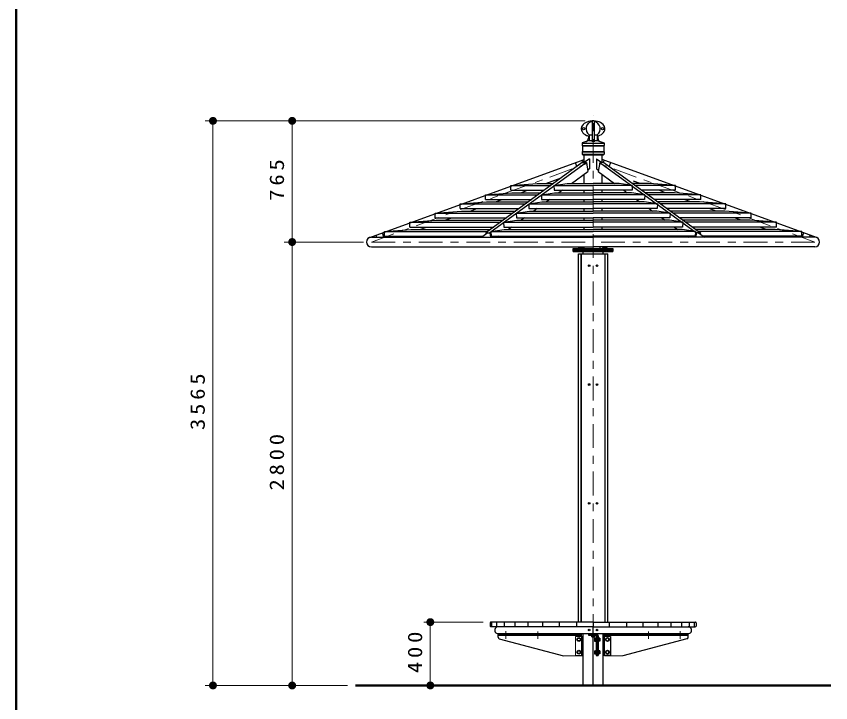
# Model space of a CAD drawing. Units: millimetres on the paper, with parts at other scales. Extents: x -385 to 0, y -5 to 267.
# Drawn here: x -385 to -282.2, y 76.4 to 163.1 of the extents above; entities that cross this region are included whole.
import ezdxf

# ---------------------------------------------------------------- set-up
doc = ezdxf.new("R2010")
doc.units = ezdxf.units.MM
doc.linetypes.add('USER1', pattern=[4.5, 2.5, -2])
doc.linetypes.add('USER2', pattern=[6, 3, -1, 1, -1])
doc.layers.add('LY_1', color=131, linetype='Continuous', lineweight=25)
doc.layers.add('LY_4', color=7, linetype='Continuous', lineweight=13)
doc.styles.add('ＭＳ ゴシック', font='')
doc.styles.get('ＭＳ ゴシック').set_extended_font_data('MS Gothic')

# ---------------------------------------------------------------- blocks, each defined once
blk = doc.blocks.new('filled_dot')
at = {"color": 0, "linetype": 'Continuous', "lineweight": -2, "const_width": 1.25}
blk.add_lwpolyline([(-0.625, 0, 1), (0.625, 0, 1)], format="xyb", close=True, dxfattribs=at)

msp = doc.modelspace()

# ---------------------------------------------------------------- linework, layer by layer
at = {"layer": 'LY_1', "color": 7, "linetype": 'USER2', "lineweight": 13}
for p, q in [((-312.167, 78.554), (-312.167, 150.581)), ((-323.167, 84.442), (-323.167, 85.418)), ((-319.167, 84.442), (-319.167, 85.354)), ((-305.167, 84.442), (-305.167, 85.354)), ((-301.167, 84.442), (-301.167, 85.418))]:
    msp.add_line(p, q, dxfattribs=at)
at = {"layer": 'LY_1', "color": 7, "lineweight": 13}
for p, q in [((-313.167, 149.854), (-361.167, 149.854)), ((-360.167, 78.554), (-360.167, 149.854)), ((-350.167, 134.554), (-350.167, 149.854)), ((-341.167, 134.554), (-351.167, 134.554)), ((-350.167, 78.554), (-350.167, 134.554)), ((-313.993, 133.798), (-313.393, 133.798)), ((-313.993, 133.798), (-313.993, 133.734)), ((-313.933, 133.949), (-313.933, 133.798)), ((-313.693, 133.949), (-313.693, 133.798)), ((-313.453, 133.949), (-313.453, 133.798)), ((-313.393, 133.798), (-313.393, 133.734)), ((-310.993, 133.798), (-310.393, 133.798)), ((-310.993, 133.798), (-310.993, 133.734)), ((-310.933, 133.949), (-310.933, 133.798)), ((-310.693, 133.949), (-310.693, 133.798)), ((-310.453, 133.949), (-310.453, 133.798)), ((-310.393, 133.798), (-310.393, 133.734)), ((-326.067, 86.553), (-333.522, 86.553)), ((-332.722, 78.554), (-332.722, 86.553)), ((-313.617, 84.98), (-324.167, 84.98)), ((-313.617, 84.86), (-324.167, 84.86)), ((-310.717, 84.98), (-300.167, 84.98)), ((-310.717, 84.86), (-300.167, 84.86)), ((-313.617, 82.28), (-315.927, 82.28)), ((-310.717, 82.28), (-308.407, 82.28)), ((-343.167, 78.554), (-361.167, 78.554))]:
    msp.add_line(p, q, dxfattribs=at)
at = {"layer": 'LY_1', "color": 4}
for p, q in [((-312.287, 149.851), (-312.287, 147.198)), ((-312.047, 149.851), (-312.047, 147.198)), ((-312.667, 148.105), (-312.667, 147.354)), ((-312.667, 148.105), (-312.287, 148.105)), ((-312.047, 148.105), (-311.667, 148.105)), ((-311.667, 148.105), (-311.667, 147.354)), ((-313.551, 147.054), (-310.783, 147.054)), ((-312.667, 147.354), (-313.543, 147.058)), ((-312.767, 147.864), (-312.767, 147.679)), ((-312.667, 147.354), (-312.287, 147.354)), ((-312.047, 147.354), (-311.667, 147.354)), ((-311.667, 147.354), (-310.791, 147.058)), ((-311.567, 147.864), (-311.567, 147.679)), ((-313.557, 147.039), (-313.557, 146.762)), ((-313.557, 146.754), (-310.779, 146.754)), ((-313.551, 146.748), (-313.523, 146.72)), ((-313.517, 146.714), (-310.815, 146.714)), ((-313.517, 146.705), (-313.517, 146.002)), ((-310.817, 146.705), (-310.817, 146.002)), ((-310.783, 146.748), (-310.811, 146.72)), ((-310.777, 147.039), (-310.777, 146.762)), ((-313.557, 145.945), (-313.557, 145.662)), ((-313.555, 145.954), (-310.779, 145.954)), ((-313.555, 145.654), (-310.779, 145.654)), ((-313.523, 145.988), (-313.551, 145.96)), ((-313.551, 145.648), (-313.463, 145.56)), ((-313.519, 145.994), (-310.815, 145.994)), ((-313.449, 145.554), (-310.885, 145.554)), ((-310.783, 145.648), (-310.871, 145.56)), ((-310.811, 145.988), (-310.783, 145.96)), ((-310.777, 145.945), (-310.777, 145.662)), ((-322.569, 141.686), (-319.235, 141.939)), ((-319.235, 141.939), (-317.158, 141.939)), ((-317.108, 141.686), (-315.439, 141.939)), ((-315.439, 141.939), (-312.167, 141.939)), ((-308.895, 141.939), (-312.167, 141.939)), ((-307.225, 141.686), (-308.895, 141.939)), ((-305.099, 141.939), (-307.175, 141.939)), ((-301.764, 141.686), (-305.099, 141.939)), ((-322.569, 141.686), (-317.506, 141.686)), ((-322.569, 141.088), (-322.569, 141.686)), ((-322.569, 141.088), (-318.327, 141.088)), ((-317.108, 141.686), (-317.078, 141.088)), ((-317.108, 141.686), (-312.167, 141.686)), ((-317.078, 141.088), (-312.167, 141.088)), ((-307.225, 141.686), (-312.167, 141.686)), ((-307.256, 141.088), (-312.167, 141.088)), ((-307.225, 141.686), (-307.256, 141.088)), ((-301.764, 141.686), (-306.828, 141.686)), ((-301.764, 141.088), (-306.007, 141.088)), ((-301.764, 141.088), (-301.764, 141.686)), ((-325.756, 140.526), (-322.422, 140.779)), ((-325.756, 140.526), (-319.099, 140.526)), ((-325.756, 139.928), (-325.756, 140.526)), ((-325.756, 139.928), (-319.92, 139.928)), ((-322.422, 140.779), (-318.752, 140.779)), ((-318.702, 140.526), (-317.032, 140.779)), ((-318.702, 140.526), (-318.672, 139.928)), ((-318.702, 140.526), (-312.167, 140.526)), ((-318.672, 139.928), (-312.167, 139.928)), ((-317.032, 140.779), (-312.167, 140.779)), ((-307.302, 140.779), (-312.167, 140.779)), ((-305.632, 140.526), (-312.167, 140.526)), ((-305.662, 139.928), (-312.167, 139.928)), ((-305.632, 140.526), (-307.302, 140.779)), ((-305.632, 140.526), (-305.662, 139.928)), ((-301.912, 140.779), (-305.582, 140.779)), ((-298.577, 140.526), (-305.235, 140.526)), ((-298.577, 139.928), (-304.414, 139.928)), ((-298.577, 140.526), (-301.912, 140.779)), ((-298.577, 139.928), (-298.577, 140.526)), ((-328.944, 139.366), (-325.609, 139.619)), ((-328.944, 139.366), (-320.693, 139.366)), ((-328.944, 138.768), (-328.944, 139.366)), ((-325.609, 139.619), (-320.346, 139.619)), ((-320.295, 139.366), (-318.626, 139.619)), ((-320.295, 139.366), (-320.265, 138.768)), ((-320.295, 139.366), (-312.167, 139.366)), ((-318.626, 139.619), (-312.167, 139.619)), ((-305.708, 139.619), (-312.167, 139.619)), ((-304.038, 139.366), (-312.167, 139.366)), ((-304.038, 139.366), (-305.708, 139.619)), ((-304.038, 139.366), (-304.068, 138.768)), ((-298.725, 139.619), (-303.988, 139.619)), ((-295.39, 139.366), (-303.641, 139.366)), ((-295.39, 139.366), (-298.725, 139.619)), ((-295.39, 138.768), (-295.39, 139.366)), ((-332.131, 138.206), (-328.796, 138.459)), ((-332.131, 138.206), (-322.286, 138.206)), ((-332.131, 137.608), (-332.131, 138.206)), ((-328.944, 138.768), (-321.514, 138.768)), ((-328.796, 138.459), (-321.939, 138.459)), ((-321.889, 138.206), (-320.219, 138.459)), ((-321.889, 138.206), (-321.859, 137.608)), ((-321.889, 138.206), (-312.167, 138.206)), ((-320.265, 138.768), (-312.167, 138.768)), ((-320.219, 138.459), (-312.167, 138.459)), ((-304.068, 138.768), (-312.167, 138.768)), ((-304.115, 138.459), (-312.167, 138.459)), ((-302.445, 138.206), (-312.167, 138.206)), ((-302.445, 138.206), (-304.115, 138.459)), ((-295.39, 138.768), (-302.82, 138.768)), ((-302.445, 138.206), (-302.475, 137.608)), ((-295.538, 138.459), (-302.395, 138.459)), ((-292.203, 138.206), (-302.048, 138.206)), ((-292.203, 138.206), (-295.538, 138.459)), ((-292.203, 137.608), (-292.203, 138.206)), ((-335.318, 137.046), (-331.983, 137.299)), ((-335.318, 137.046), (-323.88, 137.046)), ((-335.318, 136.448), (-335.318, 137.046)), ((-332.131, 137.608), (-323.107, 137.608)), ((-331.983, 137.299), (-323.533, 137.299)), ((-323.483, 137.046), (-321.813, 137.299)), ((-323.483, 137.046), (-323.452, 136.448)), ((-323.483, 137.046), (-312.167, 137.046)), ((-321.859, 137.608), (-312.167, 137.608)), ((-321.813, 137.299), (-312.167, 137.299)), ((-302.475, 137.608), (-312.167, 137.608)), ((-302.521, 137.299), (-312.167, 137.299)), ((-300.851, 137.046), (-312.167, 137.046)), ((-300.851, 137.046), (-302.521, 137.299)), ((-292.203, 137.608), (-301.226, 137.608)), ((-300.851, 137.046), (-300.881, 136.448)), ((-292.351, 137.299), (-300.801, 137.299)), ((-289.016, 137.046), (-300.454, 137.046)), ((-289.016, 137.046), (-292.351, 137.299)), ((-289.016, 136.448), (-289.016, 137.046)), ((-338.505, 135.886), (-335.17, 136.139)), ((-338.505, 135.886), (-325.473, 135.886)), ((-338.505, 135.288), (-338.505, 135.886)), ((-335.318, 136.448), (-324.701, 136.448)), ((-335.17, 136.139), (-325.126, 136.139)), ((-325.076, 135.886), (-323.406, 136.139)), ((-325.076, 135.886), (-325.046, 135.288)), ((-325.076, 135.886), (-312.167, 135.886)), ((-323.452, 136.448), (-312.167, 136.448)), ((-323.406, 136.139), (-312.167, 136.139)), ((-300.881, 136.448), (-312.167, 136.448)), ((-300.928, 136.139), (-312.167, 136.139)), ((-299.258, 135.886), (-312.167, 135.886)), ((-299.258, 135.886), (-300.928, 136.139)), ((-289.016, 136.448), (-299.633, 136.448)), ((-299.258, 135.886), (-299.288, 135.288)), ((-289.164, 136.139), (-299.208, 136.139)), ((-285.829, 135.886), (-298.86, 135.886)), ((-285.829, 135.886), (-289.164, 136.139)), ((-285.829, 135.288), (-285.829, 135.886)), ((-338.505, 135.288), (-326.035, 135.288)), ((-325.046, 135.288), (-312.167, 135.288)), ((-299.288, 135.288), (-312.167, 135.288)), ((-285.829, 135.288), (-298.299, 135.288))]:
    msp.add_line(p, q, dxfattribs=at)
at = {"layer": 'LY_1', "color": 7}
for p, q in [((-313.31, 144.574), (-313.31, 145.554)), ((-311.024, 145.554), (-313.31, 145.554)), ((-311.024, 144.574), (-311.024, 145.554)), ((-313.31, 141.939), (-313.31, 143.085)), ((-311.024, 141.939), (-311.024, 143.085)), ((-313.31, 140.779), (-313.31, 141.088)), ((-311.024, 140.779), (-311.024, 141.088)), ((-313.31, 139.619), (-313.31, 139.928)), ((-311.024, 139.619), (-311.024, 139.928)), ((-313.31, 138.459), (-313.31, 138.768)), ((-311.024, 138.459), (-311.024, 138.768)), ((-313.31, 137.299), (-313.31, 137.608)), ((-311.024, 137.299), (-311.024, 137.608)), ((-313.31, 136.139), (-313.31, 136.448)), ((-311.024, 136.139), (-311.024, 136.448)), ((-313.31, 135.159), (-313.31, 135.288)), ((-311.024, 135.159), (-311.024, 135.288)), ((-314.667, 133.734), (-309.667, 133.734)), ((-314.667, 133.374), (-314.667, 133.734)), ((-313.31, 133.734), (-313.31, 133.949)), ((-311.276, 133.734), (-311.276, 133.949)), ((-309.667, 133.734), (-309.667, 133.374)), ((-309.667, 133.554), (-314.667, 133.554)), ((-314.667, 133.554), (-309.667, 133.554)), ((-314.667, 133.554), (-309.667, 133.554)), ((-314.667, 133.554), (-309.667, 133.554)), ((-314.667, 133.554), (-314.667, 133.374)), ((-309.667, 133.374), (-314.667, 133.374)), ((-314.667, 133.374), (-309.667, 133.374)), ((-313.417, 133.054), (-313.417, 133.374)), ((-310.917, 133.054), (-310.917, 133.374)), ((-309.667, 133.374), (-309.667, 133.554)), ((-325.167, 86.453), (-325.167, 86.053)), ((-312.167, 86.554), (-325.067, 86.553)), ((-324.964, 85.953), (-324.964, 86.554)), ((-324.341, 85.953), (-324.341, 86.554)), ((-323.348, 85.953), (-323.348, 86.554)), ((-322.015, 85.953), (-322.015, 86.554)), ((-320.383, 85.953), (-320.383, 86.554)), ((-318.502, 85.953), (-318.502, 86.554)), ((-316.428, 85.953), (-316.428, 86.554)), ((-314.224, 85.954), (-314.224, 86.554)), ((-312.167, 86.554), (-299.267, 86.553)), ((-312.167, 86.554), (-312.167, 85.954)), ((-310.11, 85.954), (-310.11, 86.554)), ((-307.906, 85.953), (-307.906, 86.554)), ((-305.832, 85.953), (-305.832, 86.554)), ((-303.95, 85.953), (-303.95, 86.554)), ((-302.318, 85.953), (-302.318, 86.554)), ((-300.986, 85.953), (-300.986, 86.554)), ((-299.993, 85.953), (-299.993, 86.554)), ((-299.37, 85.953), (-299.37, 86.554)), ((-299.167, 86.453), (-299.167, 86.053)), ((-312.167, 85.954), (-325.067, 85.953)), ((-312.167, 85.954), (-299.267, 85.953)), ((-312.167, 78.554), (-312.167, 85.954)), ((-324.167, 84.641), (-324.167, 85.106)), ((-324.167, 85.1), (-300.167, 85.1)), ((-324.019, 84.448), (-315.927, 82.28)), ((-318.204, 85.1), (-318.204, 84.98)), ((-313.617, 84.754), (-313.617, 84.98)), ((-313.617, 84.754), (-313.417, 84.754)), ((-313.617, 84.754), (-313.617, 82.354)), ((-313.417, 78.554), (-313.417, 85.1)), ((-312.767, 85.01), (-311.717, 85.01)), ((-312.767, 85.01), (-312.767, 84.89)), ((-312.767, 84.89), (-311.717, 84.89)), ((-312.657, 85.1), (-312.657, 85.01)), ((-312.397, 84.84), (-312.397, 84.89)), ((-312.397, 84.84), (-311.917, 84.84)), ((-312.347, 84.68), (-312.347, 84.84)), ((-312.347, 84.68), (-311.967, 84.68)), ((-312.157, 84.68), (-312.157, 84.84)), ((-311.987, 84.543), (-311.827, 84.543)), ((-311.987, 84.543), (-311.987, 84.164)), ((-311.987, 84.354), (-311.827, 84.354)), ((-311.967, 84.68), (-311.967, 84.84)), ((-311.917, 84.84), (-311.917, 84.89)), ((-311.827, 84.594), (-311.777, 84.594)), ((-311.827, 84.594), (-311.827, 84.114)), ((-311.777, 84.754), (-311.657, 84.754)), ((-311.777, 84.754), (-311.777, 82.354)), ((-311.657, 85.01), (-311.657, 85.1)), ((-311.657, 84.83), (-311.657, 82.354)), ((-311.537, 84.83), (-311.537, 82.354)), ((-311.487, 84.594), (-311.537, 84.594)), ((-311.487, 84.594), (-311.487, 84.114)), ((-311.327, 84.543), (-311.487, 84.543)), ((-311.327, 84.354), (-311.487, 84.354)), ((-311.327, 84.543), (-311.327, 84.164)), ((-310.917, 78.554), (-310.917, 85.1)), ((-309.954, 84.754), (-310.917, 84.754)), ((-310.917, 84.754), (-310.917, 82.354)), ((-310.717, 84.754), (-310.717, 84.98)), ((-309.954, 84.754), (-309.954, 82.354)), ((-300.315, 84.448), (-308.407, 82.28)), ((-306.13, 85.1), (-306.13, 84.98)), ((-300.167, 84.641), (-300.167, 85.106)), ((-311.987, 84.164), (-311.827, 84.164)), ((-311.827, 84.114), (-311.777, 84.114)), ((-311.487, 84.114), (-311.537, 84.114)), ((-311.327, 84.164), (-311.487, 84.164)), ((-313.617, 82.354), (-313.417, 82.354)), ((-313.617, 82.28), (-313.617, 82.354)), ((-311.987, 82.943), (-311.827, 82.943)), ((-311.987, 82.943), (-311.987, 82.564)), ((-311.987, 82.754), (-311.827, 82.754)), ((-311.987, 82.564), (-311.827, 82.564)), ((-311.827, 82.994), (-311.777, 82.994)), ((-311.827, 82.994), (-311.827, 82.514)), ((-311.827, 82.514), (-311.777, 82.514)), ((-311.777, 82.354), (-311.537, 82.354)), ((-311.487, 82.994), (-311.537, 82.994)), ((-311.487, 82.514), (-311.537, 82.514)), ((-311.487, 82.994), (-311.487, 82.514)), ((-311.327, 82.943), (-311.487, 82.943)), ((-311.327, 82.754), (-311.487, 82.754)), ((-311.327, 82.564), (-311.487, 82.564)), ((-311.327, 82.943), (-311.327, 82.564)), ((-309.954, 82.354), (-310.917, 82.354)), ((-310.717, 82.28), (-310.717, 82.354))]:
    msp.add_line(p, q, dxfattribs=at)
at = {"layer": 'LY_1', "color": 190}
for p, q in [((-312.612, 145.059), (-313.279, 144.574)), ((-312.612, 145.059), (-312.612, 143.782)), ((-311.721, 145.059), (-311.055, 144.574)), ((-311.721, 145.059), (-311.721, 143.782)), ((-340.372, 135.117), (-313.31, 144.967)), ((-313.539, 144.574), (-325.728, 135.701)), ((-313.019, 144.574), (-325.209, 135.701)), ((-314.212, 144.084), (-314.391, 144.574)), ((-313.539, 144.574), (-313.019, 144.574)), ((-313.019, 144.574), (-312.814, 143.446)), ((-311.315, 144.574), (-311.52, 143.446)), ((-311.315, 144.574), (-299.125, 135.701)), ((-310.795, 144.574), (-311.315, 144.574)), ((-283.962, 135.117), (-311.024, 144.967)), ((-310.795, 144.574), (-298.606, 135.701)), ((-310.122, 144.084), (-309.943, 144.574)), ((-314.885, 141.939), (-312.814, 143.446)), ((-312.612, 143.782), (-312.844, 143.613)), ((-311.721, 143.782), (-311.489, 143.613)), ((-311.52, 143.446), (-309.449, 141.939)), ((-318.122, 141.939), (-316.195, 142.64)), ((-306.212, 141.939), (-307.062, 142.248)), ((-321.309, 140.779), (-320.459, 141.088)), ((-316.053, 141.088), (-316.478, 140.779)), ((-308.281, 141.088), (-307.856, 140.779)), ((-303.025, 140.779), (-303.875, 141.088)), ((-324.496, 139.619), (-323.646, 139.928)), ((-317.647, 139.928), (-318.072, 139.619)), ((-306.687, 139.928), (-306.262, 139.619)), ((-299.838, 139.619), (-300.688, 139.928)), ((-327.683, 138.459), (-326.833, 138.768)), ((-319.24, 138.768), (-319.665, 138.459)), ((-305.094, 138.768), (-304.668, 138.459)), ((-296.651, 138.459), (-297.501, 138.768)), ((-330.87, 137.299), (-330.02, 137.608)), ((-320.834, 137.608), (-321.259, 137.299)), ((-303.5, 137.608), (-303.075, 137.299)), ((-293.464, 137.299), (-294.314, 137.608)), ((-334.057, 136.139), (-333.207, 136.448)), ((-322.427, 136.448), (-322.852, 136.139)), ((-301.907, 136.448), (-301.481, 136.139)), ((-290.277, 136.139), (-291.127, 136.448)), ((-338.573, 135.159), (-338.77, 135.701)), ((-336.75, 135.159), (-336.394, 135.288)), ((-325.468, 135.701), (-326.213, 135.159)), ((-325.728, 135.701), (-325.209, 135.701)), ((-325.728, 135.701), (-325.698, 135.534)), ((-325.209, 135.701), (-325.11, 135.159)), ((-324.021, 135.288), (-324.199, 135.159)), ((-300.313, 135.288), (-300.135, 135.159)), ((-299.125, 135.701), (-299.224, 135.159)), ((-298.606, 135.701), (-299.125, 135.701)), ((-298.865, 135.701), (-298.121, 135.159)), ((-298.606, 135.701), (-298.636, 135.534)), ((-287.583, 135.159), (-287.94, 135.288)), ((-285.761, 135.159), (-285.564, 135.701))]:
    msp.add_line(p, q, dxfattribs=at)
at = {"layer": 'LY_1', "color": 190, "linetype": 'USER2', "lineweight": 13}
for p in [(-340.167, 134.554), (-284.167, 134.554)]:
    msp.add_line(p, (-312.167, 144.745), dxfattribs=at)
at = {"layer": 'LY_1', "color": 2}
for p, q in [((-340.167, 135.159), (-312.167, 135.159)), ((-284.167, 135.159), (-312.167, 135.159)), ((-340.167, 133.949), (-312.167, 133.949)), ((-284.167, 133.949), (-312.167, 133.949))]:
    msp.add_line(p, q, dxfattribs=at)
at = {"layer": 'LY_1', "color": 2, "linetype": 'USER2', "lineweight": 13}
for p in [(-340.167, 134.554), (-284.167, 134.554)]:
    msp.add_line(p, (-312.167, 134.554), dxfattribs=at)
at = {"layer": 'LY_1', "color": 70}
for p, q in [((-314.017, 86.554), (-314.017, 133.054)), ((-314.017, 133.054), (-310.317, 133.054)), ((-310.317, 86.554), (-310.317, 133.054))]:
    msp.add_line(p, q, dxfattribs=at)
at = {"layer": 'LY_1', "color": 70, "lineweight": 13}
for p, q in [((-313.7, 86.554), (-313.7, 133.054)), ((-313.629, 86.554), (-313.629, 133.054)), ((-310.704, 86.554), (-310.704, 133.054)), ((-310.634, 86.554), (-310.634, 133.054))]:
    msp.add_line(p, q, dxfattribs=at)
at = {"layer": 'LY_1', "color": 7, "linetype": 'USER1', "lineweight": 13}
for p, q in [((-314.38, 84.754), (-314.38, 82.354)), ((-314.38, 84.754), (-313.617, 84.754)), ((-310.717, 84.754), (-310.717, 82.354)), ((-314.38, 82.354), (-313.617, 82.354))]:
    msp.add_line(p, q, dxfattribs=at)
at = {"layer": 'LY_1', "color": 3}
for p, q in [((-314.188, 84.354), (-314.084, 84.534)), ((-314.084, 84.174), (-314.188, 84.354)), ((-314.084, 84.534), (-313.876, 84.534)), ((-313.876, 84.534), (-313.772, 84.354)), ((-313.772, 84.354), (-313.876, 84.174)), ((-310.458, 84.534), (-310.562, 84.354)), ((-310.562, 84.354), (-310.458, 84.174)), ((-310.25, 84.534), (-310.458, 84.534)), ((-310.146, 84.354), (-310.25, 84.534)), ((-310.25, 84.174), (-310.146, 84.354)), ((-313.876, 84.174), (-314.084, 84.174)), ((-310.458, 84.174), (-310.25, 84.174)), ((-314.188, 82.754), (-314.084, 82.934)), ((-314.084, 82.574), (-314.188, 82.754)), ((-314.084, 82.934), (-313.876, 82.934)), ((-313.876, 82.574), (-314.084, 82.574)), ((-313.876, 82.934), (-313.772, 82.754)), ((-313.772, 82.754), (-313.876, 82.574)), ((-310.458, 82.934), (-310.562, 82.754)), ((-310.562, 82.754), (-310.458, 82.574)), ((-310.25, 82.934), (-310.458, 82.934)), ((-310.458, 82.574), (-310.25, 82.574)), ((-310.146, 82.754), (-310.25, 82.934)), ((-310.25, 82.574), (-310.146, 82.754))]:
    msp.add_line(p, q, dxfattribs=at)
at = {"layer": 'LY_1', "color": 7, "lineweight": 50}
msp.add_line((-342.167, 78.554), (-282.167, 78.554), dxfattribs=at)
at = {"layer": 'LY_1', "color": 4}
msp.add_lwpolyline([(-311.498, 147.959), (-311.3, 148.038), (-311.123, 148.136), (-310.97, 148.251), (-310.845, 148.381), (-310.752, 148.521), (-310.692, 148.67), (-310.668, 148.823), (-310.678, 148.977), (-310.724, 149.127), (-310.804, 149.272), (-310.916, 149.406), (-311.058, 149.527), (-311.226, 149.633), (-311.417, 149.72), (-311.625, 149.786), (-311.846, 149.831), (-312.074, 149.852), (-312.305, 149.849), (-312.533, 149.824), (-312.751, 149.775), (-312.956, 149.704), (-313.143, 149.613), (-313.306, 149.504), (-313.442, 149.38), (-313.548, 149.244), (-313.622, 149.098), (-313.661, 148.946), (-313.664, 148.792), (-313.632, 148.64), (-313.566, 148.493), (-313.466, 148.354), (-313.336, 148.227), (-313.178, 148.115), (-312.996, 148.02), (-312.917, 147.988), (-312.835, 147.959)], dxfattribs=at)
for centre in [(-313.367, 148.854), (-310.967, 148.854)]:
    msp.add_circle(centre, 0.15, dxfattribs=at)
at = {"layer": 'LY_1', "color": 70}
for centre in [(-312.667, 131.554), (-311.667, 131.554), (-312.667, 116.554), (-311.667, 116.554), (-312.667, 101.554), (-311.667, 101.554), (-312.667, 85.554), (-311.667, 85.554)]:
    msp.add_circle(centre, 0.1, dxfattribs=at)
at = {"layer": 'LY_1', "color": 3}
for centre in [(-313.98, 84.354), (-310.354, 84.354), (-313.98, 82.754), (-310.354, 82.754)]:
    msp.add_circle(centre, 0.24, dxfattribs=at)
at = {"layer": 'LY_1', "color": 3, "lineweight": 13}
for centre in [(-313.98, 84.354), (-310.354, 84.354), (-313.98, 82.754), (-310.354, 82.754)]:
    msp.add_circle(centre, 0.18, dxfattribs=at)
at = {"layer": 'LY_1', "color": 4}
for centre, radius, start, end in [((-312.167, 148.854), 0.9, 97.66235, 236.25094), ((-312.167, 148.854), 0.9, 303.74902, 82.33767), ((-313.537, 147.039), 0.02, 108.63124, 179.99996), ((-313.267, 147.679), 0.5, 288.62793, 0), ((-312.867, 147.864), 0.1, 0, 71.64246), ((-311.467, 147.864), 0.1, 108.3642, 179.99996), ((-311.067, 147.679), 0.5, 179.99998, 251.37206), ((-310.797, 147.039), 0.02, 0, 71.36599), ((-313.537, 146.762), 0.02, 179.99998, 224.99999), ((-313.537, 146.705), 0.02, 0, 45), ((-310.797, 146.705), 0.02, 135.00001, 179.99996), ((-310.797, 146.762), 0.02, 315, 0), ((-313.537, 145.945), 0.02, 134.99384, 179.99996), ((-313.537, 145.662), 0.02, 179.99998, 224.99999), ((-313.537, 146.002), 0.02, 315, 0), ((-313.449, 145.574), 0.02, 224.99999, 270.00002), ((-310.885, 145.574), 0.02, 270.00002, 315), ((-310.797, 146.002), 0.02, 179.99998, 224.99999), ((-310.797, 145.945), 0.02, 0, 45), ((-310.797, 145.662), 0.02, 315, 0)]:
    msp.add_arc(centre, radius, start, end, dxfattribs=at)
at = {"layer": 'LY_1', "color": 190}
for centre, start, end in [((-314.186, 144.01), 34.32008, 56.8699), ((-310.148, 144.01), 123.1301, 145.67992), ((-338.565, 135.137), 163.1301, 178.74765), ((-285.769, 135.137), 1.25235, 16.8699)]:
    msp.add_arc(centre, 1, start, end, dxfattribs=at)
at = {"layer": 'LY_1', "color": 2}
for centre, start, end in [((-340.167, 134.554), 90, 270), ((-284.167, 134.554), 270, 90)]:
    msp.add_arc(centre, 0.605, start, end, dxfattribs=at)
at = {"layer": 'LY_1', "color": 7}
for centre, radius, start, end in [((-325.067, 86.453), 0.1, 90.00254, 180.00255), ((-299.267, 86.453), 0.1, 359.99745, 89.99746), ((-325.067, 86.053), 0.1, 180.00255, 270.00255), ((-324.167, 85.526), 0.427, 89.54296, 273.07213), ((-300.167, 85.526), 0.427, 266.92787, 90.45704), ((-299.267, 86.053), 0.1, 269.99745, 359.99745), ((-323.967, 84.641), 0.2, 180, 255), ((-311.717, 84.83), 0.18, 0, 90), ((-311.717, 84.83), 0.06, 0, 90), ((-300.367, 84.641), 0.2, 285, 0)]:
    msp.add_arc(centre, radius, start, end, dxfattribs=at)
at = {"layer": 'LY_4', "lineweight": 50}
msp.add_line((-385, 267), (-385, 0), dxfattribs=at)

# ---------------------------------------------------------------- block references
at = {"layer": 'LY_1', "color": 7, "lineweight": 13, "xscale": 0.4, "yscale": 0.4}
for p, rotation in [((-360.167, 149.854), 270), ((-350.167, 149.854), 270), ((-350.167, 134.554), 270), ((-350.167, 134.554), 90), ((-332.722, 86.553), 270), ((-360.167, 78.554), 90), ((-350.167, 78.554), 90), ((-332.722, 78.554), 90)]:
    msp.add_blockref('filled_dot', p, dxfattribs=dict(at, rotation=rotation))

# ---------------------------------------------------------------- texts
at = {"layer": 'LY_1', "color": 7, "char_height": 1.833, "attachment_point": 8, "rotation": 90, "style": 'ＭＳ ゴシック'}
for s, insert in [('\\T1.33;\\W1.15;765', (-351.167, 142.62)), ('\\T1.33;\\W1.15;3565', (-361.167, 114.62)), ('\\T1.33;\\W1.15;2800', (-351.167, 106.981)), ('\\T1.33;\\W1.15;400', (-333.722, 82.97))]:
    msp.add_mtext(s, dxfattribs=dict(at, insert=insert))

doc.saveas('drawing.dxf')
